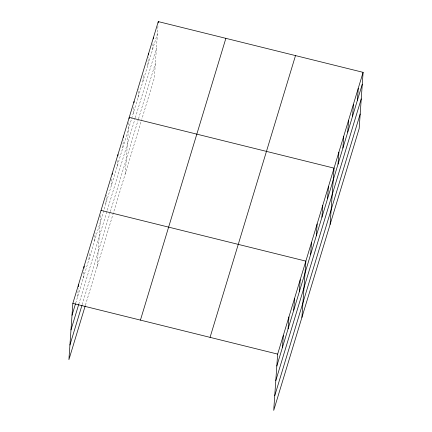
<?xml version="1.0" encoding="UTF-8"?>
<svg xmlns="http://www.w3.org/2000/svg" width="432" height="432" viewBox="0 0 432 432"><rect width="100%" height="100%" fill="white"/><g stroke="black" fill="none" stroke-linecap="round" stroke-linejoin="round"><path stroke-width="0.32" stroke-dasharray="2.16 1.62" d="M77.647 296.681L78.203 288.743M83.284 278.089L83.84 270.146M88.927 259.492L89.435 252.212M94.565 240.894L95.121 232.951M97.103 266.679L100.715 215.017M105.845 203.699L106.445 195.097M111.483 185.101L111.991 177.822M117.121 166.509L117.585 159.889M122.758 147.911L123.314 139.968M125.296 173.696L128.957 121.37M133.24 113.346L133.753 106.067M138.083 97.378L138.64 89.44M142.927 81.416L143.435 74.131M147.766 65.448L148.322 57.505M152.609 49.48L153.117 42.201M157.961 26.233L154.348 77.895L141.755 119.41M75.703 303.097L131.501 119.097M131.69 118.454L157.448 33.512M78.764 304.274L135.124 118.411M135.313 117.774L156.427 48.163M82.177 304.619L110.182 212.274M110.376 211.637L138.326 119.453M138.521 118.816L155.369 63.25M85.433 305.154L141.566 120.047"/><path stroke-width="0.65" d="M363.096 72.338L277.652 354.105L273.715 410.4L359.159 128.633L363.096 72.338L158.285 21.6L72.841 303.367L68.904 359.662L85.239 305.797M78.343 286.756L78.478 284.769M83.981 268.159L84.121 266.171M112.223 174.512L112.315 173.189M117.86 155.92L117.952 154.591M123.503 137.322L123.595 135.999M129.141 118.724L129.233 117.401L334.044 168.134L330.107 224.435M133.979 102.757L134.077 101.434M148.505 54.859L148.597 53.536M153.349 38.891L153.441 37.568M158.188 22.923L158.285 21.6M282.458 347.42L283.295 335.507M288.101 328.822L288.932 316.91M293.738 310.225L294.57 298.312M299.376 291.632L300.213 279.715M301.914 317.417L305.851 261.122L101.039 210.384M310.657 254.437L311.488 242.525M316.294 235.84L317.126 223.927M321.932 217.242L322.769 205.33M327.575 198.644L328.406 186.732M338.056 164.084L338.888 152.172M342.895 148.117L343.726 136.204M347.738 132.149L348.57 120.236M352.577 116.181L353.414 104.269M357.421 100.219L358.252 88.301M72.009 315.279L75.508 303.739M70.983 329.929L78.764 304.274M69.93 345.017L81.983 305.257M140.427 320.112L225.871 38.345M210.065 337.36L295.51 55.593M276.82 366.017L362.264 84.251M275.794 380.662L361.238 98.896M274.741 395.755L360.185 113.989M72.841 303.367L277.652 354.105"/></g></svg>
